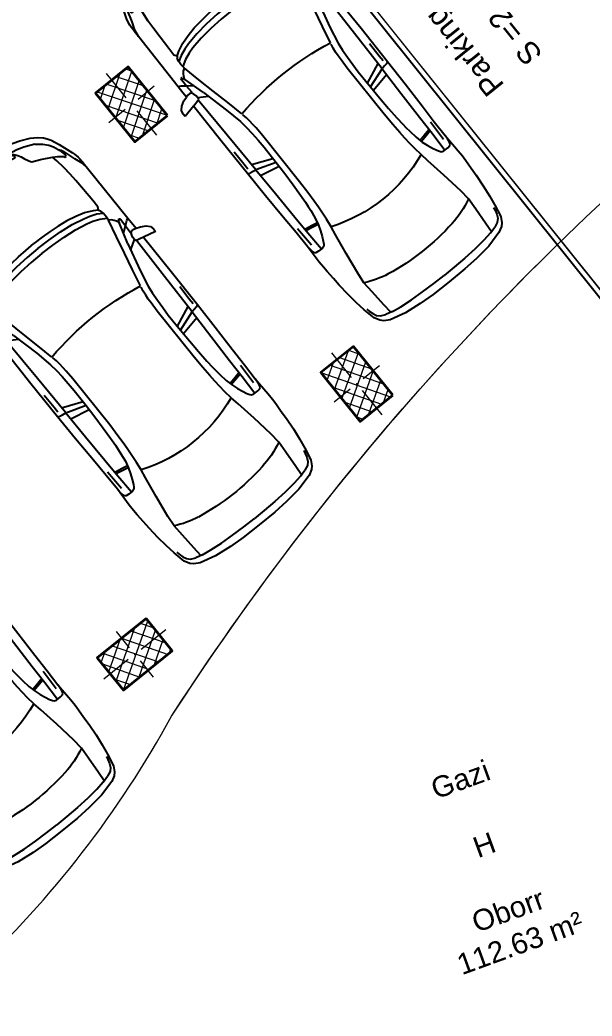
# Model space of a CAD drawing. Header units: metres. Extents: x 7511783 to 7512372, y 4692307 to 4692611.
# Drawn here: x 7512332.29 to 7512337.77, y 4692533.41 to 4692542.95 of the extents above; entities that cross this region are included whole.
import ezdxf

# ---------------------------------------------------------------- set-up
doc = ezdxf.new("R2010")
doc.units = ezdxf.units.M
for name, color, linetype, lineweight in [('2D Drafting - General_Pen_No__1', 7, 'Continuous', 0), ('A - Fill Zone_Pen_No__1', 7, 'Continuous', 0), ('A - Pllaka Themel', 7, 'Continuous', 0), ('A - Pllaka Themel_Pen_No__42', 8, 'Continuous', 0), ('A - Shtyllat', 7, 'Continuous', 0), ('A - Shtyllat_Pen_No__1', 7, 'Continuous', 0), ('A - Shtyllat_Pen_No__7', 7, 'Continuous', 0), ('A -Polyline_Pen_No__178', 43, 'Continuous', 0), ('garazhat-netw-amiri - b1', 20, 'Continuous', 0), ('Interior - Furniture _Pen_No__42', 8, 'Continuous', 0)]:
    doc.layers.add(name, color=color, linetype=linetype, lineweight=lineweight)
doc.styles.add('GENERATED_STYLE_1', font='arial.ttf')
doc.styles.get("Standard").update_dxf_attribs({"font": 'arial.ttf'})
pattern_1 = [(44.99999999999998, (0, 0), (-68.94290863686237, 68.94290863686243), []), (135.0000000000001, (0, 0), (68.94290863686219, 68.94290863686261), [])]

# ---------------------------------------------------------------- blocks, each defined once
blk = doc.blocks.new('Slab_5', base_point=(27099.99999994247, -19050.45703700876))
at = {"layer": 'A - Pllaka Themel_Pen_No__42', "color": 8, "linetype": 'Continuous', "lineweight": 25, "flags": 128}
blk.add_lwpolyline([(27099.99999994247, -19050.45703700876), (27099.99999994245, -53141.28956256484), (34367.48378446266, -53141.28956256484), (34572.08011014806, -54047.73212241127), (58725.51372234098, -48551.56399353076), (58577.30438397717, -47886.40318112022), (60192.66493870387, -47573.34216697117), (56976.71528492225, -33242.20353530695), (55470.262655318, -33580.37692266012), (52202.17436583388, -19050.80466526668)], close=True, dxfattribs=at)
blk = doc.blocks.new('Column_129', base_point=(56376.22670114033, -41212.30590006283))
at = {"layer": 'A - Shtyllat', "linetype": 'Continuous', "lineweight": 0}
h = blk.add_hatch(dxfattribs=at)
h.set_pattern_fill('CONCRETE_BLOCK', color=18, style=0, pattern_type=2)
h.set_pattern_definition(pattern_1)
h.paths.add_polyline_path([(56637.80556396718, -41460.45202338981), (56504.67740620106, -40875.40767155844), (56114.64783831348, -40964.15977673586), (56247.77599607959, -41549.20412856723)])
at = {"layer": 'A - Shtyllat_Pen_No__1', "color": 7, "linetype": 'Continuous', "lineweight": 13}
for p, q in [((56358.47628010485, -41134.29998648531), (56291.91220122179, -40841.77781056963)), ((56454.23261471785, -41194.55547902735), (56649.24739866164, -41150.17942643865)), ((56298.22078756282, -41230.05632109832), (56103.20600361902, -41274.43237368702)), ((56393.97712217581, -41290.31181364036), (56460.54120105888, -41582.83398955604))]:
    blk.add_line(p, q, dxfattribs=at)
blk.add_point((56376.22670114033, -41212.30590006283), dxfattribs=at)
at = {"layer": 'A - Shtyllat_Pen_No__7', "color": 7, "linetype": 'Continuous', "lineweight": 35, "flags": 128}
blk.add_lwpolyline([(56637.80556396718, -41460.45202338981), (56504.67740620106, -40875.40767155844), (56114.64783831348, -40964.15977673586), (56247.77599607959, -41549.20412856723)], close=True, dxfattribs=at)
blk = doc.blocks.new('Column_131', base_point=(53329.55179402426, -42605.597010713))
at = {"layer": 'A - Shtyllat', "linetype": 'Continuous', "lineweight": 0}
h = blk.add_hatch(dxfattribs=at)
h.set_pattern_fill('CONCRETE_BLOCK', color=18, style=0, pattern_type=2)
h.set_pattern_definition(pattern_1)
h.paths.add_polyline_path([(53577.69791735124, -42344.01814788615), (52992.65356551987, -42477.14630565226), (53081.40567069727, -42867.17587353985), (53666.45002252865, -42734.04771577373)])
at = {"layer": 'A - Shtyllat_Pen_No__1', "color": 7, "linetype": 'Continuous', "lineweight": 13}
for p, q in [((53311.80137298878, -42527.59109713547), (53267.42532040007, -42332.57631319169)), ((53407.55770760178, -42587.84658967751), (53700.07988351746, -42521.28251079446)), ((53251.54588044674, -42623.34743174847), (52959.02370453106, -42689.91151063153)), ((53347.30221505973, -42683.60292429052), (53391.67826764845, -42878.6177082343))]:
    blk.add_line(p, q, dxfattribs=at)
blk.add_point((53329.55179402426, -42605.597010713), dxfattribs=at)
at = {"layer": 'A - Shtyllat_Pen_No__7', "color": 7, "linetype": 'Continuous', "lineweight": 35, "flags": 128}
blk.add_lwpolyline([(53577.69791735124, -42344.01814788615), (52992.65356551987, -42477.14630565226), (53081.40567069727, -42867.17587353985), (53666.45002252865, -42734.04771577373)], close=True, dxfattribs=at)
blk = doc.blocks.new('Column_141', base_point=(55613.52767402067, -37860.55248101849))
at = {"layer": 'A - Shtyllat', "linetype": 'Continuous', "lineweight": 0}
h = blk.add_hatch(dxfattribs=at)
h.set_pattern_fill('CONCRETE_BLOCK', color=18, style=0, pattern_type=2)
h.set_pattern_definition(pattern_1)
h.paths.add_polyline_path([(55875.10653684752, -38108.69860434547), (55741.9783790814, -37523.65425251409), (55351.94881119382, -37612.40635769151), (55485.07696895994, -38197.45070952289)])
at = {"layer": 'A - Shtyllat_Pen_No__1', "color": 7, "linetype": 'Continuous', "lineweight": 13}
for p, q in [((55595.77725298519, -37782.54656744096), (55529.21317410213, -37490.02439152528)), ((55691.53358759819, -37842.802059983), (55886.54837154198, -37798.4260073943)), ((55535.52176044315, -37878.30290205397), (55340.50697649936, -37922.67895464268)), ((55631.27809505615, -37938.55839459601), (55697.84217393921, -38231.0805705117))]:
    blk.add_line(p, q, dxfattribs=at)
blk.add_point((55613.52767402067, -37860.55248101849), dxfattribs=at)
at = {"layer": 'A - Shtyllat_Pen_No__7', "color": 7, "linetype": 'Continuous', "lineweight": 35, "flags": 128}
blk.add_lwpolyline([(55875.10653684752, -38108.69860434547), (55741.9783790814, -37523.65425251409), (55351.94881119382, -37612.40635769151), (55485.07696895994, -38197.45070952289)], close=True, dxfattribs=at)
blk = doc.blocks.new('Car 05 22')
at = {"layer": 'Interior - Furniture _Pen_No__42', "color": 8, "linetype": 'Continuous', "lineweight": 25}
for p, q in [((1961.117547741, 983.221158223), (1928.938242309, 983.221158223)), ((1928.938242309, 983.221158223), (1957.843908175, 858.0544967500001)), ((1996.903176747, 974.9060932165999), (1961.117547741, 983.221158223)), ((2026.89661068, 945.007687052), (1996.903176747, 974.9060932165999)), ((1129.8609284, 858.5331077519999), (856.5325990199999, 856.169707455)), ((1129.8609284, 858.5331077519999), (1120.69723063, 838.160005195)), ((1536.1071561, 860.3802508980001), (1129.8609284, 858.5331077519999)), ((1957.843908175, 858.0544967500001), (1536.1071561, 860.3802508980001)), ((2054.5732194, 897.577022836), (2026.89661068, 945.007687052)), ((2067.91700908, 857.6794056350001), (2054.5732194, 897.577022836)), ((-706.3378894982, 775.7872218095), (-757.6903274910002, 747.022066986)), ((-585.227090103, 801.027979058), (-706.3378894982, 775.7872218095)), ((-626.571782751, 772.4860242179999), (-664.8727541800001, 760.961322365)), ((-594.8871138119998, 778.4895580349998), (-626.571782751, 772.4860242179999)), ((-483.1389679684001, 817.2581826864), (-585.227090103, 801.027979058)), ((-372.3345973750002, 830.229933465), (-483.1389679684001, 817.2581826864)), ((-251.752794228, 841.043733947), (-372.3345973750002, 830.229933465)), ((-168.2198443133, 844.6061713611999), (-251.752794228, 841.043733947)), ((-78.35772569479998, 850.6357850930001), (-168.2198443133, 844.6061713611999)), ((-24.036324899, 852.2918850640001), (-78.35772569479998, 850.6357850930001)), ((40.3182760438, 852.3336850629998), (-24.036324899, 852.2918850640001)), ((230.8030912739, 845.5192631063), (40.3182760438, 852.3336850629998)), ((124.560977278, 791.3967861309999), (129.0398444, 820.4687779309999)), ((125.693926866, 743.8968737240001), (124.560977278, 791.3967861309999)), ((129.0398444, 820.4687779309999), (138.886242882, 832.3883788069998)), ((138.886242882, 832.3883788069998), (165.168377873, 840.275885275)), ((165.168377873, 840.275885275), (194.733578306, 844.324685204)), ((194.733578306, 844.324685204), (230.803091274, 845.519263106)), ((210.873013229, 809.2317387879999), (418.0703055720001, 816.1926024380003)), ((400.0158099590001, 847.596806379), (230.8030912739, 845.5192631063)), ((521.9507803269998, 764.6728959719999), (327.3887276080001, 761.920895626)), ((590.7241636140001, 851.6786068920001), (400.0158099590001, 847.596806379)), ((813.627009446, 769.327996556), (521.9507803269998, 764.6728959719999)), ((856.5325990199999, 856.169707455), (590.7241636140001, 851.6786068920001)), ((1108.59023357, 773.98329714), (813.627009446, 769.327996556)), ((1036.25651944, 772.8416796290002), (996.5002997029998, 578.7916468290002)), ((1041.96657906, 578.0240872360001), (1107.56627095, 773.967136299)), ((1173.32542975, 774.895061201), (1090.33970038, 577.89253068)), ((1115.14443198, 808.948201529), (1108.59023357, 773.98329714)), ((1108.59023357, 773.98329714), (1537.61805657, 780.025947399)), ((1119.51383092, 833.2672045809999), (1115.14443198, 808.948201529)), ((1120.16623076, 836.3248049650001), (1119.51383092, 833.2672045809999)), ((1120.69723063, 838.160005195), (1120.16623076, 836.3248049650001)), ((1162.63563846, 830.4777734580001), (1220.13025657, 829.0713745190002)), ((1220.13025657, 829.0713745190002), (1369.65750367, 831.489072695)), ((1537.61805657, 780.025611521), (1974.99295641, 786.0764425990001)), ((1939.15395607, 686.22492547), (1995.917261, 777.427813481)), ((1957.84390817, 858.0544967500001), (1977.22141076, 777.427813481)), ((1977.22141076, 777.427813481), (2019.59119012, 777.427813481)), ((2019.59119012, 777.427813481), (2044.48611622, 783.069509224)), ((2044.48611622, 783.069509224), (2063.35562216, 792.2740022800001)), ((2063.35562216, 792.2740022800001), (2070.42572439, 799.8521965630001)), ((2068.68333559, 787.696981005), (2065.39356605, 794.4584027669999)), ((2119.91703998, 857.4374531180001), (2067.91700908, 857.6794056350001)), ((2075.28112592, 835.6608695470001), (2067.91700908, 857.6794056350001)), ((2068.68333559, 787.696981005), (2148.02030692, 790.4828861469999)), ((2070.42572439, 799.8521965630001), (2075.2191259, 809.3983893609999)), ((2075.2191259, 809.3983893609999), (2075.28112592, 835.6608695470001)), ((2106.51930118, 732.1586113790001), (2148.02030692, 790.4828861469999)), ((2193.165590015, 856.4504063259001), (2119.91703998, 857.4374531180001)), ((2148.02030692, 790.4828861469999), (2166.81146925, 813.814537484)), ((2148.02030692, 790.4828861469999), (2205.61920777, 792.204186117)), ((2166.81146925, 813.814537484), (2182.27381684, 834.081841238)), ((2182.27381684, 834.081841238), (2193.16559002, 856.4504063260001)), ((2808.01466132, 852.5547640039999), (2193.165590015, 856.4504063259001)), ((2205.61920777, 792.204186117), (2227.21980808, 791.0038861380001)), ((2226.59190807, 769.8777067159999), (2213.53100788, 762.9814866290001)), ((2234.36910819, 773.9630864369999), (2226.59190807, 769.8828865080001)), ((2227.21980808, 791.0038861380001), (2232.61990816, 790.029986155)), ((2232.61990816, 790.029986155), (2237.93539134, 787.2871225249999)), ((2238.46067648, 776.864360243), (2234.36910819, 773.9630864369999)), ((2240.81890828, 784.03918626), (2237.93539134, 787.2871225249999)), ((2238.46067648, 776.864360243), (2240.85090828, 780.5209863219999)), ((2240.85090828, 780.5209863219999), (2240.81890828, 784.03918626)), ((2855.711363900001, 852.6327640009998), (2808.01466132, 852.5547640039999)), ((2808.01466132, 852.5547640039999), (2876.86636504, 843.317264394)), ((2891.44016583, 852.5287640049999), (2855.711363900001, 852.6327640009998)), ((2876.86636504, 843.317264394), (2954.16376923, 813.731165643)), ((2922.51356751, 852.034364026), (2891.44016583, 852.5287640049999)), ((2904.11849592, 832.8863289209997), (2905.06820589, 832.8379901159999)), ((2945.17226874, 849.4061641369999), (2922.51356751, 852.034364026)), ((2989.61447115, 839.6482645490003), (2945.17226874, 849.4061641369999)), ((2954.16376923, 813.731165643), (3075.78877375, 774.6896785450001)), ((3013.55027244, 833.064864827), (2989.61447115, 839.6482645490003)), ((3154.26138006, 782.5577669589998), (3013.55027244, 833.064864827)), ((3023.66221975, 762.4851866380001), (3034.64521991, 765.0503865930001)), ((3034.64521991, 765.0503865930001), (3046.93432009, 763.817386614)), ((3046.93432009, 763.817386614), (3060.9451203, 762.9292866300001)), ((3100.48402088, 763.1120866269999), (3075.78877375, 774.6896785450001)), ((3114.13862108, 753.3111867989999), (3100.48402088, 763.1120866269999)), ((3235.883818752, 747.6101556219), (3154.26138006, 782.5577669589998)), ((-815.0478655078, 667.7598955197002), (-855.0523550635, 511.0116477078998)), ((-784.8200333720001, 721.8124613509999), (-815.0478655078, 667.7598955197002)), ((-757.6903274910002, 747.022066986), (-784.8200333720001, 721.8124613509999)), ((-768.2719792499998, 602.2788720830002), (-750.577082573, 669.7773949330001)), ((-729.425104913, 716.3992494200002), (-750.577082573, 669.7773949330001)), ((-701.0941271610001, 743.2591195180001), (-729.425104913, 716.3992494200002)), ((-664.8727541800001, 760.961322365), (-701.0941271610001, 743.2591195180001)), ((327.3887276080001, 761.920895626), (125.394377448, 756.455747737)), ((132.429139117, 722.8048827370001), (125.693926866, 743.8968737240001)), ((146.670770152, 710.6062742990001), (132.429139117, 722.8048827370001)), ((171.252864179, 696.6287725440001), (146.670770152, 710.6062742990001)), ((212.566754139, 676.5412700230002), (171.252864179, 696.6287725440001)), ((266.3151410770001, 654.566867265), (212.566754139, 676.5412700230002)), ((339.1227247570001, 683.1192857359999), (329.5580559370001, 633.8673348859999)), ((355.2943663540001, 762.315609428), (339.1227247570001, 683.1192857359999)), ((357.2289958010001, 683.375391506), (346.76505809, 629.492778784)), ((373.4006373970002, 762.5717151969999), (357.2289958010001, 683.375391506)), ((2000.39650233, 701.591770694), (1730.35620914, 633.8338533080002)), ((2000.39650233, 701.591770694), (2213.53100788, 762.9814866290001)), ((2122.045506540001, 659.9572884350001), (2293.79610906, 697.6509877739999)), ((2213.53100788, 762.9814866290001), (2238.34670825, 752.240186817)), ((2238.34670825, 752.240186817), (2258.53170854, 739.717487037)), ((2258.53170854, 739.717487037), (2269.0398087, 731.086787188)), ((2269.0398087, 731.086787188), (2278.83550884, 721.965087348)), ((2278.83550884, 721.965087348), (2293.79610906, 697.6509877739999)), ((2293.79610906, 697.6509877739999), (2317.1870094, 700.7385877199999)), ((2293.79610906, 697.6386630720001), (2293.79610906, 697.6509877739999)), ((2317.1870094, 700.7385877199999), (2345.74280982, 702.7498876850001)), ((2355.134199750001, 639.912801441), (2317.1870094, 700.7385877199999)), ((2345.74280982, 702.7498876850001), (2378.929310310001, 702.0184876970001)), ((2410.10490185, 649.1086815510001), (2378.929310310001, 702.0184876970001)), ((2378.929310310001, 702.0184876970001), (2410.57231077, 694.2028878339999)), ((2410.57231077, 694.2028878339999), (2410.58631694, 694.1782473540001)), ((2428.73881104, 681.7061880529999), (2410.57231077, 694.2028878339999)), ((2428.73881104, 681.7061880529999), (2457.25830016, 700.035535323)), ((2428.77597173, 681.700745325), (2428.73881104, 681.7061880529999)), ((2428.77597173, 681.700745325), (2456.66545813, 639.8418234830003)), ((2457.25830016, 700.035535323), (2535.4819126, 697.9905877680001)), ((2535.422612600001, 697.9916562040003), (2673.21491462, 695.5089878119999)), ((2535.46586986, 697.9894090810001), (2535.4819126, 697.988971943)), ((2673.21491462, 695.5089878119999), (2787.200816290001, 691.4809878819998)), ((2787.200816290001, 691.4809878819998), (2868.415817480001, 687.223087957)), ((2868.395882330001, 687.22488671), (2959.72331881, 678.984388101)), ((2959.72331881, 678.984388101), (2868.415817480001, 687.1969879569999)), ((2959.72331881, 678.984388101), (3047.2313201, 666.2002883250001)), ((3022.47491973, 758.305686711), (3023.66221975, 762.4851866380001)), ((3024.49924208, 753.7186598590001), (3022.47491973, 758.305686711)), ((3037.91041996, 743.452886971), (3024.49924208, 753.7186598590001)), ((3050.61522015, 730.6688871950001), (3037.91041996, 743.452886971)), ((3064.50712035, 714.6457874760001), (3050.61522015, 730.6688871950001)), ((3060.9451203, 762.9292866300001), (3089.85712072, 757.3861867269998)), ((3076.97452053, 697.807687771), (3064.50712035, 714.6457874760001)), ((3100.00912087, 656.556188494), (3076.97452053, 697.807687771)), ((3089.85712072, 757.3861867269998), (3108.43932099, 751.4304868319999)), ((3108.43932099, 751.4304868319999), (3122.8656212, 746.4359869189999)), ((3122.8656212, 746.4359869189999), (3114.13862108, 753.3111867989999)), ((3170.0706946, 726.5554905960001), (3122.8656212, 746.4359869189999)), ((3211.69204952, 701.0151137130001), (3170.0706946, 726.5554905960001)), ((3254.25934432, 663.1775183300001), (3211.69204952, 701.0151137130001)), ((3269.07948628, 728.3294692490001), (3235.883818752, 747.6101556219)), ((3298.56678787, 705.6390702070001), (3269.07948628, 728.3294692490001)), ((3337.33388997, 663.3806719909999), (3298.56678787, 705.6390702070001)), ((-768.2719792499998, 602.2788720830002), (-782.764796709, 510.0106247469999)), ((-764.3441764490001, 617.261773195), (-665.728145997, 623.9546285630003)), ((-665.728145997, 623.9546285630003), (-500.877431885, 634.180288886)), ((-500.877431885, 634.180288886), (-383.0238853850001, 641.9613403830001)), ((-383.0238853850001, 641.9613403830001), (-274.220886173, 631.318400078)), ((-274.220886173, 631.318400078), (-56.404854203, 600.536895199)), ((-56.404854203, 600.536895199), (145.941775497, 566.5900898169999)), ((319.4903281550001, 636.426864989), (266.3151410770001, 654.566867265)), ((392.7088835140001, 617.8124267930001), (319.4903281550001, 636.426864989)), ((474.8166917820001, 607.1053878569999), (392.7088835140001, 617.8124267930001)), ((521.3449804749999, 601.6186871690002), (474.8166917820001, 607.1053878569999)), ((569.9935686519999, 596.8381865689998), (521.3449804749999, 601.6186871690002)), ((652.59274858, 590.9845858339997), (569.9935686519999, 596.8381865689998)), ((772.8388193580001, 584.9903850819998), (652.59274858, 590.9845858339997)), ((907.2666866909999, 580.298084493), (772.8388193580001, 584.9903850819998)), ((1041.96657906, 578.0240872360001), (907.2666866909999, 580.298084493)), ((1227.79815085, 577.5186957939999), (1041.96657906, 578.0240872360001)), ((1316.09897866, 580.475793563), (1227.79815085, 577.5186957939999)), ((1403.02450604, 584.4121905939998), (1316.09897866, 580.475793563)), ((1483.8761315, 590.1361862749999), (1403.02450604, 584.4121905939998)), ((1562.00595611, 600.596478384), (1483.8761315, 590.1361862749999)), ((1730.35620914, 633.8338533080002), (1562.00595611, 600.596478384)), ((1610.72419049, 544.0665862469999), (1779.61280153, 581.7538898049997)), ((1779.61280153, 581.7538898049997), (1952.84760406, 621.338789111)), ((1952.84760406, 621.338789111), (2122.045506540001, 659.9572884350001)), ((2379.77420337, 575.387091212), (2355.13301598, 639.9159014410001)), ((2397.334105950001, 514.2584815219999), (2379.77250853, 575.3929912130001)), ((2436.02871163, 583.2244924540001), (2410.10490185, 649.1086815510001)), ((2453.63941421, 521.616582688), (2436.02871163, 583.2244924540001)), ((2456.66545813, 639.8418234830003), (2487.236391870001, 574.2621729599999)), ((2487.236391870001, 574.2621729599999), (2491.79934275, 562.0052962960001)), ((3047.20992906, 666.2041971140001), (3100.00912087, 656.556188494)), ((3152.92075342, 553.873393456), (3100.00912087, 656.556188494)), ((3301.867263790001, 602.80900872), (3254.25934432, 663.1775183300001)), ((3301.867263790001, 602.80900872), (3346.015513130001, 501.4217980699999)), ((3374.49419199, 603.583974516), (3337.33388997, 663.3806719909999)), ((3418.40079436, 512.7439783509999), (3374.49419199, 603.583974516)), ((-855.0523550635, 511.0116477078998), (-874.6778528530002, 344.9579771100001)), ((-782.7621654889999, 510.027376359), (-794.5333543099999, 390.6265818930001)), ((145.941775497, 566.5900898169999), (233.261172115, 552.312592089)), ((233.261172115, 552.312592089), (315.3092800730001, 541.359190513)), ((315.2936019620001, 541.3606176840001), (384.2945810830001, 535.0794906230001)), ((384.2815104790001, 535.080362318), (454.174320738, 530.4191213629999)), ((454.170282107, 530.4193907049998), (526.242583163, 526.2868907769997)), ((526.2331313149998, 526.2873073839999), (627.7018846490002, 521.814890855)), ((627.698546207, 521.8149872519999), (756.75876515, 518.0884218199999)), ((756.75876515, 518.0884218199999), (1322.62824821, 518.052230308)), ((1322.62824821, 518.052230308), (1420.49779626, 521.652890858)), ((1420.49066257, 521.652523245), (1466.64156934, 524.030772681)), ((1466.62639694, 524.0299908169999), (1510.87647584, 527.594696836)), ((1510.85529759, 527.5929907539999), (1554.25309822, 533.0576906580001)), ((1554.25309822, 533.0576906580001), (1596.82961355, 540.969674969)), ((1597.28918852, 541.1774857889999), (1596.65116701, 540.8889849259999)), ((2419.31580918, 395.7362626700001), (2397.33316008, 514.2635815229997)), ((2477.61661773, 401.0764635800001), (2453.63941421, 521.616582688)), ((2491.79994982, 562.0052962960001), (2517.90263133, 477.034766618)), ((2517.90263133, 477.034766618), (2537.54372273, 384.0810341510001)), ((3189.62073735, 475.569766106), (3152.92075342, 553.873393456)), ((3346.015513130001, 501.4217980699999), (3374.297465860001, 419.557472908)), ((3457.47689648, 393.0984834030001), (3418.40079436, 512.7439783509999)), ((-794.5333543099999, 390.6265818930001), (-802.4328468090001, 258.715288008)), ((2433.73206705, 266.091642182), (2419.31580918, 395.7362626700001)), ((2493.88922012, 269.050242651), (2477.61661773, 401.0764635800001)), ((2537.54372273, 384.0810341510001), (2551.45611664, 285.6281997640001)), ((3199.39883308, 466.7584630290001), (3189.62073735, 475.569766106)), ((3220.69886845, 454.388540188), (3199.39883308, 466.7584630290001)), ((3256.10680826, 439.2417534179999), (3220.67662376, 454.4014587129999)), ((3288.390194130001, 425.101248479), (3256.10680826, 439.2417534179999)), ((3319.36158057, 408.41284265), (3288.390194130001, 425.101248479)), ((3353.46269085, 384.2512837760001), (3319.36158057, 408.41284265)), ((3377.182392130001, 359.9734848010001), (3353.46269085, 384.2512837760001)), ((3391.09039087, 344.247647689), (3374.297465860001, 419.557472908)), ((3468.34279707, 330.9338860280001), (3457.47689648, 393.0984834030001)), ((-874.6778528530002, 344.9579771100001), (-882.944054645, 194.680643518)), ((3321.23357975, 370.497229407), (3320.99727986, 362.132926485)), ((3320.99727986, 362.132926485), (3338.31527228, 276.8564967000001)), ((3324.654278260001, 377.297531782), (3321.23357975, 370.497229407)), ((3328.30797666, 379.591332583), (3324.654278260001, 377.297531782)), ((3338.468372210001, 379.4523325350001), (3328.30797666, 379.591332583)), ((3363.640761200001, 357.811724976), (3338.468372210001, 379.4523325350001)), ((3396.66521323, 315.8049103040001), (3363.640761200001, 357.811724976)), ((3391.09039087, 344.247647689), (3377.182392130001, 359.9734848010001)), ((3408.0703938, 289.3779877820001), (3396.66521323, 315.8049103040001)), ((3408.0703938, 289.3779877820001), (3413.77629411, 267.259988716)), ((3474.4914974, 263.721088865), (3468.34279707, 330.9338860280001)), ((-882.944054645, 194.680643518), (-885.3767076889999, 0)), ((-802.4328468090001, 258.715288008), (-806.8131426489999, 124.936494209)), ((2441.61713002, 131.955220918), (2433.73181129, 266.093942182)), ((2503.10292147, 133.173421111), (2493.88922012, 269.050242651)), ((2551.45611664, 285.6281997640001), (2559.71041303, 193.693567653)), ((2559.71041303, 193.693567653), (2564.38081099, 101.185635342)), ((3338.31527228, 276.8564967000001), (3351.882966340001, 172.661960307)), ((3413.77548775, 267.2641933500001), (3418.45445829, 242.866384828)), ((3418.452194370001, 242.878189745), (3424.044894670001, 200.723791525)), ((3424.044894670001, 200.723791525), (3427.72848251, 152.023715234)), ((3478.33319761, 199.917191559), (3474.4914974, 263.721088865)), ((3479.35651311, 164.9481933352), (3478.33319761, 199.917191559)), ((-806.8131426489999, 124.936494209), (-808.0470753050001, 0)), ((2444.0197128, -0.0273000043277), (2441.61701245, 131.957220918)), ((2506.01959488, -3.86e-13), (2503.10292147, 133.173421111)), ((2564.38081099, 101.185635342), (2566.01761027, -0.00610000213065)), ((3351.882966340001, 172.661960307), (3358.343763510001, 75.87012649980001)), ((3432.36383112, 39.98011396419999), (3427.72848251, 152.023715234)), ((3489.519598210001, 164.9481933352), (3479.35651311, 164.9481933352)), ((3489.519598210001, -164.9481933352), (3489.519598210001, 164.9481933352)), ((-885.3767076889999, 0), (-882.944054645, -194.680643518)), ((-806.8131426489999, -124.936494209), (-808.0470753050001, 1.477e-13)), ((2444.0197128, 0.0273000043271), (2441.61701245, -131.957220918)), ((2564.38081099, -101.185635342), (2566.01761027, 0.00610000212997)), ((3353.95786543, 27.8932505984), (3358.343763510001, 75.87012649980001)), ((3353.95786543, 27.8932505984), (3353.95786543, -0.7649002671629999)), ((3353.95786543, -27.8932505984), (3353.95786543, 0.7649002671619999)), ((3370.89075802, 11.74110410089999), (3370.32315827, -0.7649002671629999)), ((3370.89075802, -11.74110410089999), (3370.32315827, 0.7649002671619999)), ((3372.49235732, 23.6550082622), (3370.89075802, 11.74110410089999)), ((3376.267285060001, 38.99395092400001), (3372.49235732, 23.6550082622)), ((3381.98685317, 46.5714162664), (3376.267285060001, 38.99395092400001)), ((3386.21005132, 48.3522168884), (3381.98685317, 46.5714162664)), ((3386.21005132, 48.3522168884), (3394.28954778, 48.3522168884)), ((3398.51284593, 46.5714162664), (3394.28954778, 48.3522168884)), ((3404.23226311, 38.99375151340001), (3398.51284593, 46.5714162664)), ((3404.23226311, 38.99375151340001), (3408.00714178, 23.6550082622)), ((3408.00714178, 23.6550082622), (3409.766541010001, 8.055102813469999)), ((3409.766541010001, 8.055102813469999), (3409.766541010001, -4.961e-13)), ((3431.76949509, 57.3729975776), (3431.76949509, 56.7710829698)), ((3432.04453126, -0.0109000038072), (3432.36383112, 39.98011396419999)), ((3432.04453126, 0.0109000038063), (3432.36383112, -39.98011396419999)), ((2506.01959488, -2.78e-13), (2503.10292147, -133.173421111)), ((3351.882966340001, -172.661960307), (3358.343763510001, -75.87012649980001)), ((3353.95786543, -27.8932505984), (3358.343763510001, -75.87012649980001)), ((3372.49235732, -23.6550082622), (3370.89075802, -11.74110410089999)), ((3376.267285060001, -38.99395092400001), (3372.49235732, -23.6550082622)), ((3381.98685317, -46.5714162664), (3376.267285060001, -38.99395092400001)), ((3386.21005132, -48.3522168884), (3381.98685317, -46.5714162664)), ((3386.21005132, -48.3522168884), (3394.28954778, -48.3522168884)), ((3398.51284593, -46.5714162664), (3394.28954778, -48.3522168884)), ((3404.23226311, -38.99375151340001), (3398.51284593, -46.5714162664)), ((3404.23226311, -38.99375151340001), (3408.00714178, -23.6550082622)), ((3408.00714178, -23.6550082622), (3409.766541010001, -8.055102813469999)), ((3409.766541010001, -8.055102813469999), (3409.766541010001, -3.892e-13)), ((3432.36383112, -39.98011396419999), (3427.72848251, -152.023715234)), ((3431.76949509, -57.3729975776), (3431.76949509, -56.7710829698)), ((-802.4328468090001, -258.715288008), (-806.8131426489999, -124.936494209)), ((2441.61713002, -131.955220918), (2433.73181129, -266.093942182)), ((2503.10292147, -133.173421111), (2493.88922012, -269.050242651)), ((2559.71041303, -193.693567653), (2564.38081099, -101.185635342)), ((3338.31527228, -276.8564967000001), (3351.882966340001, -172.661960307)), ((3424.044894670001, -200.723791525), (3427.72848251, -152.023715234)), ((3478.33319761, -199.917191559), (3479.35651311, -164.9481933352)), ((3479.35651311, -164.9481933352), (3489.519598210001, -164.9481933352)), ((-882.944054645, -194.680643518), (-874.6778528530002, -344.9579771100001)), ((-794.5333543099999, -390.6265818930001), (-802.4328468090001, -258.715288008)), ((2433.73206705, -266.091642182), (2419.31580918, -395.7362626700001)), ((2493.88922012, -269.050242651), (2477.61661773, -401.0764635800001)), ((2537.54372273, -384.0810341510001), (2551.45611664, -285.6281997640001)), ((2551.45611664, -285.6281997640001), (2559.71041303, -193.693567653)), ((3320.99727986, -362.132926485), (3338.31527228, -276.8564967000001)), ((3408.0703938, -289.3779877820001), (3413.77629411, -267.259988716)), ((3413.77548775, -267.2641933500001), (3418.45445829, -242.866384828)), ((3418.452194370001, -242.878189745), (3424.044894670001, -200.723791525)), ((3468.34279707, -330.9338860280001), (3474.4914974, -263.721088865)), ((3474.4914974, -263.721088865), (3478.33319761, -199.917191559)), ((-874.6778528530002, -344.9579771100001), (-855.0523550635, -511.0116477078998)), ((3321.23357975, -370.497229407), (3320.99727986, -362.132926485)), ((3324.654278260001, -377.297531782), (3321.23357975, -370.497229407)), ((3328.30797666, -379.591332583), (3324.654278260001, -377.297531782)), ((3338.468372210001, -379.4523325350001), (3328.30797666, -379.591332583)), ((3363.640761200001, -357.811724976), (3338.468372210001, -379.4523325350001)), ((3377.182392130001, -359.9734848010001), (3353.46269085, -384.2512837760001)), ((3396.66521323, -315.8049103040001), (3363.640761200001, -357.811724976)), ((3391.09039087, -344.247647689), (3374.297465860001, -419.557472908)), ((3391.09039087, -344.247647689), (3377.182392130001, -359.9734848010001)), ((3408.0703938, -289.3779877820001), (3396.66521323, -315.8049103040001)), ((3457.47689648, -393.0984834030001), (3468.34279707, -330.9338860280001)), ((-782.7621654889999, -510.027376359), (-794.5333543099999, -390.6265818930001)), ((2419.31580918, -395.7362626700001), (2397.33316008, -514.2635815229997)), ((2477.61661773, -401.0764635800001), (2453.63941421, -521.616582688)), ((2517.90263133, -477.034766618), (2537.54372273, -384.0810341510001)), ((3189.62073735, -475.569766106), (3152.92075342, -553.873393456)), ((3199.39883308, -466.7584630290001), (3189.62073735, -475.569766106)), ((3220.69886845, -454.388540188), (3199.39883308, -466.7584630290001)), ((3256.10680826, -439.2417534179999), (3220.67662376, -454.4014587129999)), ((3288.390194130001, -425.101248479), (3256.10680826, -439.2417534179999)), ((3319.36158057, -408.41284265), (3288.390194130001, -425.101248479)), ((3353.46269085, -384.2512837760001), (3319.36158057, -408.41284265)), ((3346.015513130001, -501.4217980699999), (3374.297465860001, -419.557472908)), ((3418.40079436, -512.7439783509999), (3457.47689648, -393.0984834030001)), ((-855.0523550635, -511.0116477078998), (-815.0478655078, -667.7598955197002)), ((-768.2719792499998, -602.2788720830002), (-782.764796709, -510.0106247469999)), ((-56.404854203, -600.536895199), (145.941775497, -566.5900898169999)), ((145.941775497, -566.5900898169999), (233.261172115, -552.312592089)), ((233.261172115, -552.312592089), (315.3092800730001, -541.359190513)), ((315.2936019620001, -541.3606176840001), (384.2945810830001, -535.0794906230001)), ((384.2815104790001, -535.080362318), (454.174320738, -530.4191213629999)), ((454.170282107, -530.4193907049998), (526.242583163, -526.2868907769997)), ((526.2331313149998, -526.2873073839999), (627.7018846490002, -521.814890855)), ((627.698546207, -521.8149872519999), (756.75876515, -518.0884218199999)), ((756.75876515, -518.0884218199999), (1322.62824821, -518.052230308)), ((1322.62824821, -518.052230308), (1420.49779626, -521.652890858)), ((1420.49066257, -521.652523245), (1466.64156934, -524.030772681)), ((1466.62639694, -524.0299908169999), (1510.87647584, -527.594696836)), ((1510.85529759, -527.5929907539999), (1554.25309822, -533.0576906580001)), ((1554.25309822, -533.0576906580001), (1596.82961355, -540.969674969)), ((1597.28918852, -541.1774857889999), (1596.65116701, -540.8889849259999)), ((1610.72419049, -544.0665862469999), (1779.61280153, -581.7538898049997)), ((2397.334105950001, -514.2584815219999), (2379.77250853, -575.3929912130001)), ((2453.63941421, -521.616582688), (2436.02871163, -583.2244924540001)), ((2487.236391870001, -574.2621729599999), (2491.79934275, -562.0052962960001)), ((2491.79994982, -562.0052962960001), (2517.90263133, -477.034766618)), ((3152.92075342, -553.873393456), (3100.00912087, -656.556188494)), ((3301.867263790001, -602.80900872), (3346.015513130001, -501.4217980699999)), ((3374.49419199, -603.583974516), (3418.40079436, -512.7439783509999)), ((-768.2719792499998, -602.2788720830002), (-750.577082573, -669.7773949330001)), ((-764.3441764490001, -617.261773195), (-665.728145997, -623.9546285630003)), ((-665.728145997, -623.9546285630003), (-500.877431885, -634.180288886)), ((-500.877431885, -634.180288886), (-383.0238853850001, -641.9613403830001)), ((-383.0238853850001, -641.9613403830001), (-274.220886173, -631.318400078)), ((-274.220886173, -631.318400078), (-56.404854203, -600.536895199)), ((266.3151410770001, -654.566867265), (212.566754139, -676.5412700230002)), ((319.4903281550001, -636.426864989), (266.3151410770001, -654.566867265)), ((392.7088835140001, -617.8124267930001), (319.4903281550001, -636.426864989)), ((339.1227247570001, -683.1192857359999), (329.5580559370001, -633.8673348859999)), ((357.2289958010001, -683.375391506), (346.76505809, -629.492778784)), ((474.8166917820001, -607.1053878569999), (392.7088835140001, -617.8124267930001)), ((521.3449804749999, -601.6186871690002), (474.8166917820001, -607.1053878569999)), ((569.9935686519999, -596.8381865689998), (521.3449804749999, -601.6186871690002)), ((652.59274858, -590.9845858339997), (569.9935686519999, -596.8381865689998)), ((772.8388193580001, -584.9903850819998), (652.59274858, -590.9845858339997)), ((907.2666866909999, -580.298084493), (772.8388193580001, -584.9903850819998)), ((1041.96657906, -578.0240872360001), (907.2666866909999, -580.298084493)), ((1036.25651944, -772.8416796290002), (996.5002997029998, -578.7916468290002)), ((1227.79815085, -577.5186957939999), (1041.96657906, -578.0240872360001)), ((1041.96657906, -578.0240872360001), (1107.56627095, -773.967136299)), ((1173.32542975, -774.895061201), (1090.33970038, -577.89253068)), ((1316.09897866, -580.475793563), (1227.79815085, -577.5186957939999)), ((1403.02450604, -584.4121905939998), (1316.09897866, -580.475793563)), ((1483.8761315, -590.1361862749999), (1403.02450604, -584.4121905939998)), ((1562.00595611, -600.596478384), (1483.8761315, -590.1361862749999)), ((1730.35620914, -633.8338533080002), (1562.00595611, -600.596478384)), ((2000.39650233, -701.591770694), (1730.35620914, -633.8338533080002)), ((1779.61280153, -581.7538898049997), (1952.84760406, -621.338789111)), ((1952.84760406, -621.338789111), (2122.045506540001, -659.9572884350001)), ((2122.045506540001, -659.9572884350001), (2293.79610906, -697.6509877739999)), ((2355.134199750001, -639.912801441), (2317.1870094, -700.7385877199999)), ((2379.77420337, -575.387091212), (2355.13301598, -639.9159014410001)), ((2410.10490185, -649.1086815510001), (2378.929310310001, -702.0184876970001)), ((2436.02871163, -583.2244924540001), (2410.10490185, -649.1086815510001)), ((2428.77597173, -681.700745325), (2456.66545813, -639.8418234830003)), ((2456.66545813, -639.8418234830003), (2487.236391870001, -574.2621729599999)), ((2959.72331881, -678.984388101), (3047.2313201, -666.2002883250001)), ((3047.20992906, -666.2041971140001), (3100.00912087, -656.556188494)), ((3100.00912087, -656.556188494), (3076.97452053, -697.807687771)), ((3254.25934432, -663.1775183300001), (3211.69204952, -701.0151137130001)), ((3301.867263790001, -602.80900872), (3254.25934432, -663.1775183300001)), ((3298.56678787, -705.6390702070001), (3337.33388997, -663.3806719909999)), ((3337.33388997, -663.3806719909999), (3374.49419199, -603.583974516)), ((-815.0478655078, -667.7598955197002), (-784.8200333720001, -721.8124613509999)), ((-784.8200333720001, -721.8124613509999), (-757.6903274910002, -747.022066986)), ((-757.6903274910002, -747.022066986), (-706.3378894982, -775.7872218095)), ((-729.425104913, -716.3992494200002), (-750.577082573, -669.7773949330001)), ((-701.0941271610001, -743.2591195180001), (-729.425104913, -716.3992494200002)), ((-664.8727541800001, -760.961322365), (-701.0941271610001, -743.2591195180001)), ((-626.571782751, -772.4860242179999), (-664.8727541800001, -760.961322365)), ((125.693926866, -743.8968737240001), (124.560977278, -791.3967861309999)), ((327.3887276080001, -761.920895626), (125.394377448, -756.455747737)), ((132.429139117, -722.8048827370001), (125.693926866, -743.8968737240001)), ((146.670770152, -710.6062742990001), (132.429139117, -722.8048827370001)), ((171.252864179, -696.6287725440001), (146.670770152, -710.6062742990001)), ((212.566754139, -676.5412700230002), (171.252864179, -696.6287725440001)), ((521.9507803269998, -764.6728959719999), (327.3887276080001, -761.920895626)), ((355.2943663540001, -762.315609428), (339.1227247570001, -683.1192857359999)), ((373.4006373970002, -762.5717151969999), (357.2289958010001, -683.375391506)), ((1939.15395607, -686.22492547), (1995.917261, -777.427813481)), ((2000.39650233, -701.591770694), (2213.53100788, -762.9814866290001)), ((2106.51930118, -732.1586113790001), (2148.02030692, -790.4828861469999)), ((2213.53100788, -762.9814866290001), (2238.34670825, -752.240186817)), ((2226.59190807, -769.8777067159999), (2213.53100788, -762.9814866290001)), ((2238.34670825, -752.240186817), (2258.53170854, -739.717487037)), ((2258.53170854, -739.717487037), (2269.0398087, -731.086787188)), ((2269.0398087, -731.086787188), (2278.83550884, -721.965087348)), ((2278.83550884, -721.965087348), (2293.79610906, -697.6509877739999)), ((2293.79610906, -697.6386630720001), (2293.79610906, -697.6509877739999)), ((2293.79610906, -697.6509877739999), (2317.1870094, -700.7385877199999)), ((2317.1870094, -700.7385877199999), (2345.74280982, -702.7498876850001)), ((2345.74280982, -702.7498876850001), (2378.929310310001, -702.0184876970001)), ((2378.929310310001, -702.0184876970001), (2410.57231077, -694.2028878339999)), ((2428.73881104, -681.7061880529999), (2410.57231077, -694.2028878339999)), ((2410.57231077, -694.2028878339999), (2410.58631694, -694.1782473540001)), ((2428.77597173, -681.700745325), (2428.73881104, -681.7061880529999)), ((2428.73881104, -681.7061880529999), (2457.25830016, -700.035535323)), ((2457.25830016, -700.035535323), (2535.4819126, -697.9905877680001)), ((2535.422612600001, -697.9916562040003), (2673.21491462, -695.5089878119999)), ((2535.46586986, -697.9894090810001), (2535.4819126, -697.988971943)), ((2673.21491462, -695.5089878119999), (2787.200816290001, -691.4809878819998)), ((2787.200816290001, -691.4809878819998), (2868.415817480001, -687.223087957)), ((2868.395882330001, -687.22488671), (2959.72331881, -678.984388101)), ((2959.72331881, -678.984388101), (2868.415817480001, -687.1969879569999)), ((3024.49924208, -753.7186598590001), (3022.47491973, -758.305686711)), ((3022.47491973, -758.305686711), (3023.66221975, -762.4851866380001)), ((3023.66221975, -762.4851866380001), (3034.64521991, -765.0503865930001)), ((3037.91041996, -743.452886971), (3024.49924208, -753.7186598590001)), ((3050.61522015, -730.6688871950001), (3037.91041996, -743.452886971)), ((3046.93432009, -763.817386614), (3060.9451203, -762.9292866300001)), ((3064.50712035, -714.6457874760001), (3050.61522015, -730.6688871950001)), ((3060.9451203, -762.9292866300001), (3089.85712072, -757.3861867269998)), ((3076.97452053, -697.807687771), (3064.50712035, -714.6457874760001)), ((3089.85712072, -757.3861867269998), (3108.43932099, -751.4304868319999)), ((3114.13862108, -753.3111867989999), (3100.48402088, -763.1120866269999)), ((3108.43932099, -751.4304868319999), (3122.8656212, -746.4359869189999)), ((3122.8656212, -746.4359869189999), (3114.13862108, -753.3111867989999)), ((3170.0706946, -726.5554905960001), (3122.8656212, -746.4359869189999)), ((3154.26138006, -782.5577669589998), (3235.883818752, -747.6101556219)), ((3211.69204952, -701.0151137130001), (3170.0706946, -726.5554905960001)), ((3235.883818752, -747.6101556219), (3269.07948628, -728.3294692490001)), ((3269.07948628, -728.3294692490001), (3298.56678787, -705.6390702070001)), ((-706.3378894982, -775.7872218095), (-585.227090103, -801.027979058)), ((-594.8871138119998, -778.4895580349998), (-626.571782751, -772.4860242179999)), ((-585.227090103, -801.027979058), (-483.149337101, -817.256968783)), ((-483.149337101, -817.256968783), (-372.3345973750002, -830.229933465)), ((-372.3345973750002, -830.229933465), (-251.752794228, -841.043733947)), ((-251.752794228, -841.043733947), (-168.2198443133, -844.6061713611999)), ((-168.2198443133, -844.6061713611999), (-78.35772569479998, -850.6357850930001)), ((-78.35772569479998, -850.6357850930001), (-24.036324899, -852.2918850640001)), ((-24.036324899, -852.2918850640001), (40.3182760438, -852.3336850629998)), ((40.3182760438, -852.3336850629998), (230.8030912739, -845.5192631063)), ((124.560977278, -791.3967861309999), (129.0398444, -820.4687779309999)), ((129.0398444, -820.4687779309999), (138.886242882, -832.3883788069998)), ((138.886242882, -832.3883788069998), (165.168377873, -840.275885275)), ((165.168377873, -840.275885275), (194.733578306, -844.324685204)), ((194.733578306, -844.324685204), (230.803091274, -845.519263106)), ((210.873013229, -809.2317387879999), (418.0703055720001, -816.1926024380003)), ((230.8030912739, -845.5192631063), (400.0158099590001, -847.596806379)), ((400.0158099590001, -847.596806379), (590.7241636140001, -851.6786068920001)), ((813.627009446, -769.327996556), (521.9507803269998, -764.6728959719999)), ((590.7241636140001, -851.6786068920001), (856.5325990199999, -856.169707455)), ((1108.59023357, -773.98329714), (813.627009446, -769.327996556)), ((856.5325990199999, -856.169707455), (1129.8609284, -858.5331077519999)), ((1108.59023357, -773.98329714), (1537.61805657, -780.025947399)), ((1115.14443198, -808.948201529), (1108.59023357, -773.98329714)), ((1119.51383092, -833.2672045809999), (1115.14443198, -808.948201529)), ((1120.16623076, -836.3248049650001), (1119.51383092, -833.2672045809999)), ((1120.69723063, -838.160005195), (1120.16623076, -836.3248049650001)), ((1129.8609284, -858.5331077519999), (1120.69723063, -838.160005195)), ((1162.63563846, -830.4777734580001), (1220.13025657, -829.0713745190002)), ((1220.13025657, -829.0713745190002), (1369.65750367, -831.489072695)), ((1536.1071561, -860.3802508980001), (1957.84390817, -858.0544967500001)), ((1537.61805657, -780.025611521), (1974.99295641, -786.0764425990001)), ((1957.84390817, -858.0544967500001), (1928.938242309, -983.221158223)), ((1957.84390817, -858.0544967500001), (1977.22141076, -777.427813481)), ((1977.22141076, -777.427813481), (2019.59119012, -777.427813481)), ((2019.59119012, -777.427813481), (2044.48611622, -783.069509224)), ((2044.48611622, -783.069509224), (2063.35562216, -792.2740022800001)), ((2054.5732194, -897.577022836), (2067.917009081, -857.6794056350001)), ((2063.35562216, -792.2740022800001), (2070.42572439, -799.8521965630001)), ((2068.68333559, -787.696981005), (2065.39356605, -794.4584027669999)), ((2075.28112592, -835.6608695470001), (2067.91700908, -857.6794056350001)), ((2067.917009081, -857.6794056350001), (2119.91703998, -857.4374531180001)), ((2068.68333559, -787.696981005), (2148.02030692, -790.4828861469999)), ((2070.42572439, -799.8521965630001), (2075.2191259, -809.3983893609999)), ((2075.2191259, -809.3983893609999), (2075.28112592, -835.6608695470001)), ((2119.91703998, -857.4374531180001), (2193.165590015, -856.4504063259001)), ((2148.02030692, -790.4828861469999), (2166.81146925, -813.814537484)), ((2148.02030692, -790.4828861469999), (2205.61920777, -792.204186117)), ((2166.81146925, -813.814537484), (2182.27381684, -834.081841238)), ((2182.27381684, -834.081841238), (2193.16559002, -856.4504063260001)), ((2193.165590015, -856.4504063259001), (2808.01466132, -852.5547640039999)), ((2205.61920777, -792.204186117), (2227.21980808, -791.0038861380001)), ((2234.36910819, -773.9630864369999), (2226.59190807, -769.8828865080001)), ((2227.21980808, -791.0038861380001), (2232.61990816, -790.029986155)), ((2232.61990816, -790.029986155), (2237.93539134, -787.2871225249999)), ((2238.46067648, -776.864360243), (2234.36910819, -773.9630864369999)), ((2240.81890828, -784.03918626), (2237.93539134, -787.2871225249999)), ((2238.46067648, -776.864360243), (2240.85090828, -780.5209863219999)), ((2240.85090828, -780.5209863219999), (2240.81890828, -784.03918626)), ((2808.01466132, -852.5547640039999), (2876.86636504, -843.317264394)), ((2808.01466132, -852.5547640039999), (2855.711363900001, -852.6327640009998)), ((2855.711363900001, -852.6327640009998), (2891.44016583, -852.5287640049999)), ((2876.86636504, -843.317264394), (2954.16376923, -813.731165643)), ((2891.44016583, -852.5287640049999), (2922.51356751, -852.034364026)), ((2922.51356751, -852.034364026), (2945.17226874, -849.4061641369999)), ((2945.17226874, -849.4061641369999), (2989.61447115, -839.6482645490003)), ((2954.16376923, -813.731165643), (3075.78877375, -774.6896785450001)), ((2989.61447115, -839.6482645490003), (3013.55027244, -833.064864827)), ((3013.55027244, -833.064864827), (3154.26138006, -782.5577669589998)), ((3034.64521991, -765.0503865930001), (3046.93432009, -763.817386614)), ((3100.48402088, -763.1120866269999), (3075.78877375, -774.6896785450001)), ((1129.8609284, -858.5331077519999), (1536.1071561, -860.3802508980001)), ((1996.903176747, -974.9060932165999), (2026.89661068, -945.007687052)), ((2026.89661068, -945.007687052), (2054.5732194, -897.577022836)), ((1928.938242309, -983.221158223), (1961.117547741, -983.221158223)), ((1961.117547741, -983.221158223), (1996.903176747, -974.9060932165999))]:
    blk.add_line(p, q, dxfattribs=at)
for centre, radius, start, end in [((492.8743121958, 217.6762888661), 973.2499460395999, 154.1544541405, 170.9117329646), ((1649.811844864, 0), 1520.416064058, 158.6992078, 201.3007921999999), ((-1245.217819199, 0), 2907.303426369, 349.2141992177, 10.78580078235), ((1856.361619248, -1.736472437241999), 2353.963924674, 170.8803955853, 189.9222862500999), ((492.8743121958, -217.6762888661), 973.2499460395999, 191.230533967, 205.8455458595)]:
    blk.add_arc(centre, radius, start, end, dxfattribs=at)

msp = doc.modelspace()

# ---------------------------------------------------------------- linework, layer by layer
at = {"layer": '2D Drafting - General_Pen_No__1', "color": 7, "linetype": 'Continuous', "flags": 128}
msp.add_lwpolyline([(7512314.454873151, 4692515.889347571), (7512320.984354313, 4692519.080315578), (7512321.566176287, 4692518.355759877), (7512340.853465153, 4692533.899113359), (7512340.428260154, 4692534.431659819), (7512341.742115973, 4692535.422205026), (7512332.560204223, 4692546.885902653), (7512331.355222779, 4692545.92061488), (7512322.039338508, 4692557.539701389), (7512299.486366678, 4692546.517773354)], close=True, dxfattribs=at)
at = {"layer": 'A -Polyline_Pen_No__178', "color": 43, "linetype": 'Continuous'}
for points in [[(7512330.865446594, 4692546.531480332), (7512320.601677103, 4692538.260053573), (7512316.813117451, 4692536.408544367, 0.4142141071115527), (7512316.675307679, 4692536.007285347), (7512321.561743833, 4692526.008702832, 0.4813722627903492), (7512322.019523507, 4692525.906839109), (7512331.841260326, 4692533.822037987, 0.080309632226646), (7512333.745806455, 4692536.279162244, -0.0774154695102469), (7512339.143496145, 4692542.319368754)], [(7512301.857291957, 4692541.666419599), (7512306.618773464, 4692543.993478373, -0.4142135623730951), (7512306.88628027, 4692543.90160831), (7512319.089005735, 4692518.933157868, 0.4142135600739165), (7512319.490265943, 4692518.795352772), (7512324.126362218, 4692521.061132504), (7512335.167656974, 4692529.959155884, 0.0868223010048304), (7512338.303901543, 4692533.997950993, -0.0792847047104563), (7512341.605135576, 4692538.249216341)]]:
    msp.add_lwpolyline(points, format="xyb", dxfattribs=at)
at = {"layer": 'garazhat-netw-amiri - b1', "color": 20, "linetype": 'Continuous', "lineweight": 0}
for p, q in [((7512341.742115973, 4692535.422205026), (7512332.560204223, 4692546.885902653)), ((7512332.664126407, 4692546.836135736), (7512341.813328766, 4692535.413276073))]:
    msp.add_line(p, q, dxfattribs=at)
at = {"layer": 'garazhat-netw-amiri - b1'}
msp.add_lwpolyline([(7512353.643703461, 4692518.065348045), (7512369.637206263, 4692530.872004502), (7512347.364809095, 4692558.679288377, 0.0021919497620864), (7512332.664126408, 4692546.836135735), (7512341.813328766, 4692535.413276073), (7512340.499410883, 4692534.422684073), (7512340.923609468, 4692533.891426172), (7512340.950405107, 4692533.913020399)], format="xyb", close=True, dxfattribs=at)
msp.add_lwpolyline([(7512314.454873151, 4692515.889347571), (7512320.984354313, 4692519.080315578), (7512321.566176287, 4692518.355759877), (7512340.853465153, 4692533.899113359), (7512340.428260154, 4692534.431659819), (7512341.742115973, 4692535.422205026), (7512332.560204223, 4692546.885902653), (7512331.355222779, 4692545.92061488), (7512322.039338508, 4692557.539701389), (7512299.486366678, 4692546.517773354)], close=True, dxfattribs=at)
msp.add_lwpolyline([(7512330.865446594, 4692546.531480332), (7512320.601677103, 4692538.260053573), (7512316.813117451, 4692536.408544367, 0.4142141071115527), (7512316.675307679, 4692536.007285347), (7512321.561743833, 4692526.008702832, 0.4813722627903492), (7512322.019523507, 4692525.906839109), (7512331.841260326, 4692533.822037987, 0.080309632226646), (7512333.745806455, 4692536.279162244, -0.0555854842922023), (7512337.43997981, 4692540.793459887, -0.0555854842922023)], format="xyb", dxfattribs=at)
at = {"layer": 'garazhat-netw-amiri - b1', "color": 20, "linetype": 'Continuous', "lineweight": 0, "extrusion": (0, 0, -1)}
msp.add_arc((-7512355.833562378, 4692521.972817268), 26.31616363082119, 32.93132297312676, 45.65748149702097, dxfattribs=at)
at = {"layer": 'garazhat-netw-amiri - b1', "color": 20, "linetype": 'Continuous', "lineweight": 0}
msp.add_arc((7512325.193957108, 4692540.941121748), 9.740020209641425, 313.0372149145561, 331.4034093608336, dxfattribs=at)

# ---------------------------------------------------------------- block references
at = {"layer": 'A - Pllaka Themel', "color": 8, "linetype": 'Continuous', "lineweight": 25, "xscale": 0.001, "yscale": 0.001, "zscale": 0.001, "rotation": 26.04535599708318}
msp.add_blockref('Slab_5', (7512299.486219018, 4692546.518088112), dxfattribs=at)
at = {"layer": 'A - Shtyllat', "color": 7, "lineweight": 35, "xscale": 0.001, "yscale": 0.001, "zscale": 0.001, "rotation": 26.04535599708318}
for name, p in [('Column_141', (7512333.363288976, 4692542.138010245)), ('Column_129', (7512335.520229721, 4692539.461526094)), ('Column_131', (7512333.394724318, 4692536.871986581))]:
    msp.add_blockref(name, p, dxfattribs=at)
at = {"layer": 'Interior - Furniture _Pen_No__42', "color": 8, "linetype": 'Continuous', "lineweight": 25, "xscale": -0.001, "yscale": 0.001, "rotation": 308.6932141637847}
for p in [(7512335.850407947, 4692541.129393197), (7512334.031857947, 4692538.801519582), (7512332.142750242, 4692535.871615832)]:
    msp.add_blockref('Car 05 22', p, dxfattribs=at)

# ---------------------------------------------------------------- texts
at = {"layer": 'A - Fill Zone_Pen_No__1', "color": 7, "lineweight": 13, "insert": (7512337.310808963, 4692542.620737805), "char_height": 0.2099999964237213, "attachment_point": 7, "rotation": 128.85558673770586, "style": 'GENERATED_STYLE_1'}
msp.add_mtext('{\\fArial|b0|i0|c0|p34;Parking ^MS =24.74 m{\\H0.66x;\\S2^  ;}}', dxfattribs=at)
at = {"layer": 'garazhat-netw-amiri - b1', "color": 20, "linetype": 'Continuous', "lineweight": 0, "insert": (7512336.798004774, 4692534.889668134), "char_height": 0.2, "attachment_point": 5, "rotation": 19.999999999999996}
msp.add_mtext('Gazi^M\\PH^M\\POborr\\P112.63 m²', dxfattribs=at)

doc.saveas('drawing.dxf')
